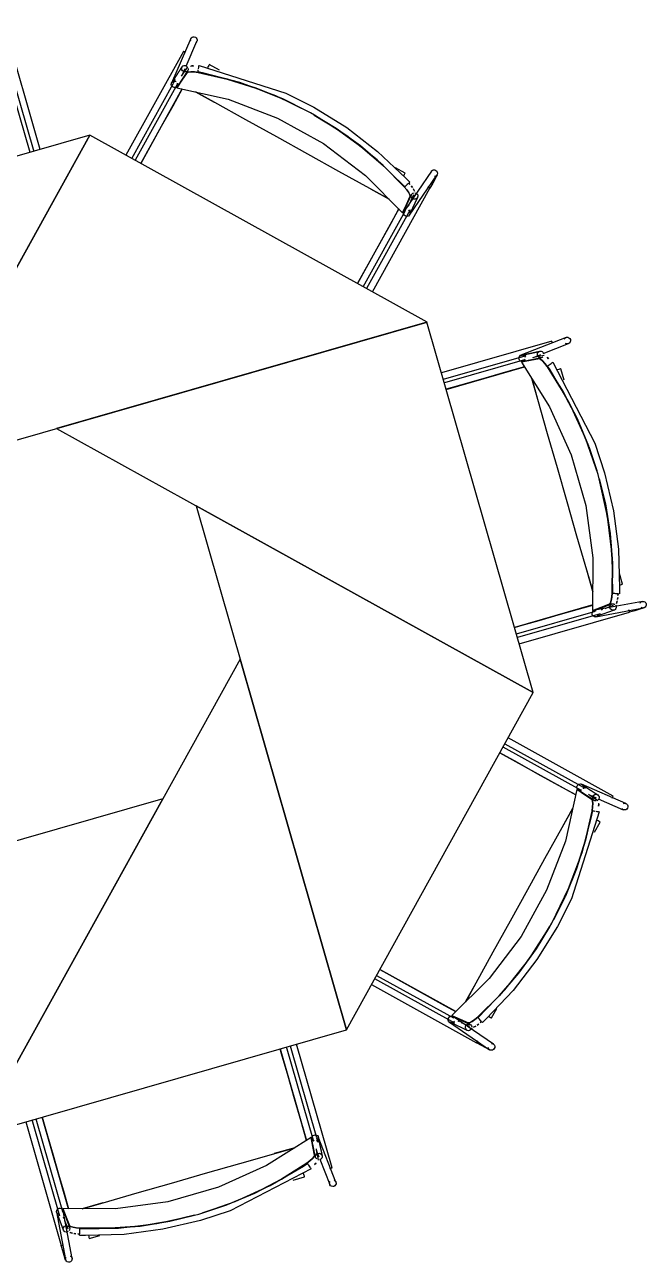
# Model space of a CAD drawing. Header units: metres. Extents: x 2.5 to 42.6, y 0.9 to 31.9.
# Drawn here: x 27.437 to 27.841, y 26.445 to 27.249 of the extents above; entities that cross this region are included whole.
import ezdxf

# ---------------------------------------------------------------- set-up
doc = ezdxf.new("R2010")
doc.units = ezdxf.units.M
doc.layers.add('ARREDI', color=9, linetype='Continuous')
doc.layers.add('PARETI_STRUTTURE', color=7, linetype='Continuous')

msp = doc.modelspace()

# ---------------------------------------------------------------- linework, layer by layer
at = {"layer": 'ARREDI'}
for points in [[(27.54526, 27.23853), (27.54509, 27.23926), (27.54517, 27.24001), (27.54526, 27.24023), (27.54526, 27.24024), (27.54551, 27.24066), (27.54605, 27.24117), (27.54674, 27.24146), (27.54749, 27.24151), (27.54821, 27.24128), (27.54881, 27.24083), (27.54923, 27.24021)], [(27.54923, 27.24021), (27.54939, 27.23949), (27.54931, 27.23874), (27.54923, 27.23851), (27.54923, 27.2385), (27.54898, 27.23808), (27.54843, 27.23757)], [(27.54049, 27.23197), (27.5405, 27.23196)], [(27.54124, 27.23155), (27.5408, 27.2318), (27.54054, 27.23194)], [(27.54183, 27.23123), (27.54125, 27.23155)], [(27.53922, 27.21589), (27.54003, 27.21709), (27.54333, 27.222)], [(27.53943, 27.2199), (27.53925, 27.22062), (27.53933, 27.22136), (27.53958, 27.22188), (27.53967, 27.22202), (27.54015, 27.22248), (27.54019, 27.22251), (27.54087, 27.22279), (27.54161, 27.22281), (27.54233, 27.22259), (27.54293, 27.22213)], [(27.54495, 27.22243), (27.54581, 27.2225), (27.54706, 27.22244)], [(27.54705, 27.22245), (27.54575, 27.2225)], [(27.55023, 27.22066), (27.55036, 27.2214), (27.55047, 27.22205), (27.55055, 27.22255), (27.55061, 27.22283), (27.55061, 27.22287), (27.55061, 27.22285), (27.55057, 27.22262)], [(27.55724, 27.22339), (27.55712, 27.22316), (27.55688, 27.22274), (27.55656, 27.22216), (27.5562, 27.22152)], [(27.5428, 27.21817), (27.53949, 27.21327), (27.53622, 27.20835), (27.5696, 27.20084), (27.60163, 27.18864), (27.6316, 27.17202), (27.65892, 27.15132), (27.68299, 27.12699), (27.68542, 27.13238), (27.68783, 27.13778), (27.68772, 27.13865), (27.68694, 27.14017), (27.68562, 27.14204), (27.68404, 27.14392)], [(27.54352, 27.22078), (27.54343, 27.22005), (27.5432, 27.21952), (27.5431, 27.21939), (27.54259, 27.21889), (27.54257, 27.21889), (27.54189, 27.21861), (27.54116, 27.21859), (27.54045, 27.21881), (27.53984, 27.21927), (27.53943, 27.21989)], [(27.54278, 27.21817), (27.54355, 27.21853), (27.54521, 27.21869), (27.54747, 27.21858), (27.55, 27.21821)], [(27.60544, 27.20086), (27.58766, 27.20806), (27.56911, 27.21388), (27.55015, 27.21819), (27.5476, 27.21855), (27.54529, 27.21868), (27.54361, 27.21854), (27.5428, 27.21818)], [(27.54988, 27.21862), (27.54992, 27.21885), (27.55, 27.2193), (27.55011, 27.21993)], [(27.55, 27.21822), (27.56899, 27.21391), (27.58759, 27.20809), (27.60541, 27.20087)], [(27.53966, 27.20757), (27.53347, 27.1964), (27.52606, 27.18303), (27.51865, 27.16965), (27.51279, 27.15908)], [(27.53267, 27.20967), (27.53249, 27.2104), (27.53259, 27.21115), (27.53267, 27.21137), (27.53267, 27.21138), (27.53292, 27.2118), (27.53346, 27.21231), (27.53415, 27.2126), (27.5349, 27.21265), (27.53563, 27.21242)], [(27.53639, 27.20922), (27.53585, 27.2087), (27.53515, 27.20841), (27.5344, 27.20839), (27.53368, 27.20859), (27.53308, 27.20905), (27.53267, 27.20968)], [(27.53621, 27.20835), (27.53661, 27.21133), (27.53621, 27.20835)], [(27.54832, 27.20562), (27.56053, 27.19885)], [(27.67425, 27.13583), (27.66172, 27.14277), (27.6416, 27.15393), (27.6214, 27.16512), (27.60119, 27.17633), (27.581, 27.18752), (27.56087, 27.19868), (27.54833, 27.20562)], [(27.60598, 27.20061), (27.62059, 27.19326)], [(27.62057, 27.19327), (27.60602, 27.20059)], [(27.62548, 27.19056), (27.63975, 27.18187), (27.65554, 27.17043), (27.67033, 27.15775), (27.68405, 27.14392)], [(27.68395, 27.14403), (27.67025, 27.15782), (27.65548, 27.17047), (27.63973, 27.18189), (27.62549, 27.19054)], [(27.68357, 27.15092), (27.68393, 27.15157), (27.68425, 27.15214), (27.68448, 27.15257), (27.68461, 27.15279)], [(27.7013, 27.15284), (27.70144, 27.15357), (27.70168, 27.154), (27.70168, 27.15402), (27.70183, 27.15421), (27.70241, 27.15467), (27.70312, 27.15491)], [(27.70312, 27.15491), (27.70387, 27.1549), (27.70456, 27.15462), (27.70513, 27.15412), (27.70551, 27.15347), (27.70562, 27.15273), (27.70548, 27.152), (27.70524, 27.15157), (27.70524, 27.15155), (27.70509, 27.15136), (27.70451, 27.1509), (27.7038, 27.15066)], [(27.66205, 27.14257), (27.67426, 27.13582)], [(27.68405, 27.14392), (27.6857, 27.14196), (27.68698, 27.1401), (27.68773, 27.13863), (27.68784, 27.13777)], [(27.68546, 27.14491), (27.68499, 27.14448), (27.68464, 27.14418), (27.68447, 27.14403)], [(27.68764, 27.14687), (27.68744, 27.14669), (27.68706, 27.14634), (27.68656, 27.1459), (27.686, 27.14541), (27.68546, 27.14491)], [(27.68705, 27.14635), (27.68776, 27.14551)], [(27.68766, 27.14688), (27.68768, 27.1469)], [(27.68859, 27.14452), (27.68938, 27.14338)], [(27.68938, 27.1434), (27.68866, 27.14444)], [(27.6899, 27.14263), (27.69067, 27.14113)], [(27.69069, 27.14111), (27.68994, 27.14258)], [(27.70001, 27.14356), (27.69943, 27.14388)], [(27.70075, 27.14315), (27.70076, 27.14313), (27.70072, 27.14316), (27.70046, 27.14331), (27.70001, 27.14356)], [(27.69013, 27.1388), (27.68838, 27.13487), (27.6877, 27.13335)], [(27.69109, 27.13584), (27.69034, 27.13586), (27.68963, 27.13612), (27.68906, 27.13661), (27.6887, 27.13724), (27.68857, 27.13797), (27.68857, 27.13798), (27.68871, 27.13869), (27.68877, 27.13883), (27.68909, 27.13931), (27.68967, 27.13977), (27.69038, 27.14001)], [(27.69113, 27.13999), (27.69184, 27.13973), (27.6924, 27.13924), (27.69278, 27.13861), (27.69289, 27.13788), (27.69289, 27.13781), (27.69275, 27.13716), (27.6927, 27.13702), (27.69238, 27.13654), (27.69179, 27.13608), (27.69109, 27.13584)], [(27.65364, 27.08102), (27.65665, 27.08646), (27.66293, 27.09778), (27.66919, 27.10907), (27.67545, 27.12038), (27.68051, 27.1295)], [(27.68475, 27.12846), (27.68299, 27.127)], [(27.686, 27.12469), (27.68525, 27.1247), (27.68455, 27.12498), (27.68399, 27.12548), (27.68362, 27.12613), (27.6835, 27.12687), (27.68364, 27.1276)], [(27.68677, 27.12865), (27.68734, 27.12815), (27.6877, 27.1275), (27.68782, 27.12676), (27.68767, 27.12603), (27.68745, 27.1256), (27.68745, 27.12558), (27.68729, 27.12539), (27.68671, 27.12493), (27.686, 27.12469)], [(27.68706, 27.13191), (27.68667, 27.13103)], [(27.78802, 27.04479), (27.78841, 27.04543), (27.78899, 27.04589), (27.78921, 27.046), (27.78923, 27.046), (27.7897, 27.04612), (27.79045, 27.0461), (27.79114, 27.04582), (27.7917, 27.04531), (27.79205, 27.04465), (27.79216, 27.0439), (27.792, 27.04317)], [(27.77072, 27.03573), (27.77111, 27.03637), (27.77168, 27.03683), (27.77223, 27.03704), (27.77239, 27.03707), (27.77305, 27.03705), (27.77311, 27.03704), (27.77379, 27.03676), (27.77433, 27.03625), (27.77468, 27.0356)], [(27.78025, 27.04269), (27.78011, 27.04319), (27.78002, 27.04347), (27.78001, 27.04353), (27.78001, 27.04351)], [(27.78043, 27.04205), (27.78025, 27.04269)], [(27.79201, 27.04317), (27.79162, 27.04253), (27.79104, 27.04207), (27.79081, 27.04196), (27.7908, 27.04196), (27.79033, 27.04184), (27.78958, 27.04186), (27.78888, 27.04214)], [(27.76027, 27.03036), (27.75958, 27.03064), (27.75902, 27.03114), (27.75866, 27.0318), (27.75856, 27.03255), (27.7587, 27.03329)], [(27.75871, 27.03329), (27.7591, 27.03392), (27.75968, 27.03438), (27.7599, 27.03449), (27.75992, 27.03449), (27.76039, 27.03462), (27.76114, 27.03459), (27.76183, 27.03431), (27.76239, 27.0338), (27.76274, 27.03315)], [(27.77188, 27.03213), (27.76607, 27.03099), (27.76027, 27.02984), (27.77857, 27.00092), (27.7926, 26.96966), (27.80205, 26.9367), (27.80673, 26.90275), (27.80653, 26.86852), (27.81206, 26.87061), (27.81759, 26.87274), (27.81813, 26.87343), (27.81864, 26.87504), (27.81905, 26.87732), (27.81925, 26.87975)], [(27.76027, 27.02984), (27.76268, 27.03166), (27.76027, 27.02984)], [(27.76774, 27.03305), (27.76915, 27.03332), (27.77497, 27.03445)], [(27.77424, 27.03347), (27.77365, 27.03301), (27.77311, 27.0328), (27.77296, 27.03277), (27.77224, 27.0328), (27.77155, 27.03308), (27.77101, 27.03359), (27.77067, 27.03425), (27.77057, 27.035), (27.77072, 27.03573)], [(27.77187, 27.03215), (27.77267, 27.03186), (27.77395, 27.03079), (27.77546, 27.02912), (27.777, 27.02706)], [(27.777, 27.02707), (27.77554, 27.02901), (27.774, 27.03072), (27.77271, 27.03182), (27.77188, 27.03214)], [(27.77791, 27.03215), (27.77704, 27.03312)], [(27.77707, 27.03306), (27.7779, 27.03213)], [(27.7783, 27.02821), (27.77889, 27.02863), (27.7795, 27.02906), (27.78005, 27.02945), (27.78046, 27.02974), (27.78069, 27.0299), (27.78073, 27.02993), (27.78071, 27.02992), (27.78052, 27.02978)], [(27.76217, 27.02686), (27.74989, 27.02333), (27.73519, 27.01912), (27.7205, 27.0149), (27.71135, 27.01229)], [(27.77701, 27.02707), (27.7874, 27.01059), (27.79643, 26.99333), (27.80393, 26.97562)], [(27.80393, 26.97559), (27.79646, 26.99326), (27.78745, 27.01049), (27.7771, 27.02695)], [(27.77721, 27.02745), (27.7774, 27.02758), (27.77778, 27.02785), (27.77829, 27.02821)], [(27.78578, 27.02561), (27.78553, 27.02554), (27.78506, 27.0254), (27.78444, 27.02522), (27.78371, 27.02501)], [(27.76691, 27.01936), (27.77076, 27.00593)], [(27.80661, 26.88096), (27.80266, 26.89472), (27.79631, 26.91683), (27.78995, 26.93904), (27.78358, 26.96125), (27.77722, 26.98344), (27.77087, 27.00557), (27.76693, 27.01934)], [(27.80414, 26.97504), (27.80928, 26.95953)], [(27.80927, 26.95953), (27.80415, 26.975)], [(27.81082, 26.95414), (27.81478, 26.9379), (27.81783, 26.91865), (27.81933, 26.89922), (27.81925, 26.87975)], [(27.81926, 26.8799), (27.81933, 26.89933), (27.81783, 26.91873), (27.81476, 26.93794), (27.81082, 26.95413)], [(27.80275, 26.89435), (27.80661, 26.88095)], [(27.82386, 26.88504), (27.82457, 26.88524), (27.82521, 26.88542), (27.82567, 26.88555), (27.82593, 26.88563)], [(27.82596, 26.88564), (27.82593, 26.88562)], [(27.81926, 26.87975), (27.81903, 26.87719), (27.81863, 26.87497), (27.81812, 26.8734), (27.81759, 26.87272)], [(27.82096, 26.87945), (27.82032, 26.8795), (27.81986, 26.87951), (27.81962, 26.87952)], [(27.8231, 26.87934), (27.82244, 26.87938), (27.82169, 26.87942), (27.82096, 26.87946)], [(27.82266, 26.87561), (27.82288, 26.87686)], [(27.82289, 26.87697), (27.82268, 26.87583)], [(27.8231, 26.87934), (27.823, 26.87825)], [(27.82301, 26.87826), (27.82311, 26.87933)], [(27.82388, 26.87929), (27.8236, 26.8793)], [(27.75575, 26.85748), (27.75925, 26.85848), (27.77169, 26.86205), (27.78412, 26.86562), (27.79654, 26.86918), (27.80655, 26.87205)], [(27.80704, 26.86477), (27.80652, 26.86531), (27.80622, 26.86601), (27.80616, 26.86676), (27.80637, 26.86748), (27.80681, 26.86808), (27.80743, 26.86849)], [(27.80882, 26.86832), (27.80654, 26.86852)], [(27.81289, 26.86913), (27.81199, 26.86878)], [(27.81993, 26.87182), (27.81592, 26.87028), (27.81438, 26.86968)], [(27.81852, 26.86906), (27.818, 26.8696), (27.81769, 26.8703), (27.81763, 26.87103), (27.81782, 26.87175), (27.81824, 26.87235), (27.81825, 26.87235), (27.81885, 26.87275), (27.81899, 26.87281), (27.81956, 26.87293), (27.8203, 26.87284), (27.82096, 26.8725)], [(27.82149, 26.87197), (27.82179, 26.87127), (27.82186, 26.87054), (27.82167, 26.86981), (27.82125, 26.86922), (27.82119, 26.86917), (27.82064, 26.86881), (27.8205, 26.86876), (27.81992, 26.86863), (27.81918, 26.86873), (27.81851, 26.86906)], [(27.82249, 26.8747), (27.82197, 26.8731)], [(27.82197, 26.87306), (27.82248, 26.87463)], [(27.83029, 26.8682), (27.8301, 26.86884)], [(27.83051, 26.86743), (27.83043, 26.86771), (27.83029, 26.86821)], [(27.83052, 26.86739), (27.83052, 26.86738)], [(27.83732, 26.87325), (27.83775, 26.87385), (27.83838, 26.87426), (27.83885, 26.87442), (27.83887, 26.87442), (27.8391, 26.87444), (27.83985, 26.87436), (27.84052, 26.87404)], [(27.84051, 26.87404), (27.84103, 26.87349), (27.84133, 26.8728), (27.84139, 26.87205), (27.84118, 26.87133), (27.84074, 26.87073), (27.84012, 26.87031), (27.83965, 26.87016), (27.83964, 26.87016), (27.8394, 26.87013), (27.83865, 26.87022), (27.83799, 26.87055)], [(27.81043, 26.86628), (27.81022, 26.86556), (27.80979, 26.86495), (27.80917, 26.86453), (27.8087, 26.86439), (27.80845, 26.86436), (27.80771, 26.86443), (27.80704, 26.86476)], [(27.79553, 26.74861), (27.78436, 26.7548), (27.77098, 26.76221), (27.75761, 26.76962), (27.74619, 26.77594)], [(27.79717, 26.75188), (27.79666, 26.75242), (27.79637, 26.75312), (27.79634, 26.75387), (27.79655, 26.75459), (27.79701, 26.75519), (27.79763, 26.7556)], [(27.79763, 26.7556), (27.79835, 26.75578), (27.7991, 26.75568), (27.79932, 26.7556), (27.79934, 26.7556), (27.79975, 26.75535), (27.80027, 26.75481), (27.80056, 26.75411), (27.8006, 26.75336), (27.80038, 26.75264)], [(27.80612, 26.74547), (27.80122, 26.74878), (27.7963, 26.75205), (27.78879, 26.71866), (27.7766, 26.68664), (27.75997, 26.65666), (27.73928, 26.62934), (27.71494, 26.60528), (27.72033, 26.60284), (27.72574, 26.60044), (27.72661, 26.60055), (27.72812, 26.60133), (27.73, 26.60265), (27.73187, 26.60423)], [(27.7963, 26.75206), (27.79929, 26.75166), (27.7963, 26.75206)], [(27.80385, 26.74905), (27.80504, 26.74824), (27.80996, 26.74492)], [(27.80874, 26.74475), (27.808, 26.74483), (27.80747, 26.74507), (27.80735, 26.74517), (27.80685, 26.74568), (27.80685, 26.7457), (27.80657, 26.74638), (27.80654, 26.74711), (27.80676, 26.74782), (27.80722, 26.74843), (27.80785, 26.74883)], [(27.80785, 26.74884), (27.80858, 26.74902), (27.80931, 26.74894), (27.80984, 26.7487), (27.80998, 26.7486), (27.81044, 26.74813), (27.81046, 26.74807), (27.81074, 26.74739), (27.81077, 26.74666), (27.81055, 26.74594), (27.81009, 26.74534)], [(27.81919, 26.74644), (27.81951, 26.74702)], [(27.81951, 26.74703), (27.81976, 26.74747), (27.8199, 26.74773)], [(27.81993, 26.74778), (27.81992, 26.74777)], [(27.72378, 26.61402), (27.73073, 26.62655), (27.74188, 26.64667), (27.75308, 26.66687), (27.76428, 26.68708), (27.77548, 26.70727), (27.78663, 26.7274), (27.79358, 26.73994)], [(27.79358, 26.73995), (27.7868, 26.72774)], [(27.80617, 26.73826), (27.80651, 26.74068), (27.80662, 26.74297), (27.80649, 26.74467), (27.80612, 26.74547)], [(27.80613, 26.74549), (27.80649, 26.7447), (27.80664, 26.74306), (27.80653, 26.7408), (27.80617, 26.73827)], [(27.81038, 26.74332), (27.81045, 26.74246), (27.8104, 26.74121)], [(27.8104, 26.74121), (27.81046, 26.74252)], [(27.82816, 26.73904), (27.82744, 26.73886), (27.82669, 26.73896), (27.82647, 26.73904), (27.82646, 26.73904), (27.82604, 26.73929), (27.82553, 26.73984)], [(27.82649, 26.74301), (27.82721, 26.74319), (27.82796, 26.74309), (27.82818, 26.74301), (27.8282, 26.74301), (27.82861, 26.74276), (27.82913, 26.74222), (27.82942, 26.74153), (27.82946, 26.74078), (27.82924, 26.74005), (27.82878, 26.73946), (27.82817, 26.73904)], [(27.78881, 26.68283), (27.79602, 26.70061), (27.80184, 26.71916), (27.80615, 26.73812)], [(27.80617, 26.73826), (27.80187, 26.71928), (27.79605, 26.70068), (27.78882, 26.68286)], [(27.80658, 26.73839), (27.8068, 26.73835), (27.80726, 26.73827), (27.80788, 26.73816)], [(27.80861, 26.73804), (27.80935, 26.73791), (27.81, 26.7378), (27.8105, 26.73772), (27.81078, 26.73766), (27.81082, 26.73766), (27.81081, 26.73766), (27.81057, 26.7377)], [(27.81135, 26.73103), (27.81111, 26.73115), (27.81069, 26.73139), (27.81011, 26.73171), (27.80947, 26.73207)], [(27.78857, 26.68229), (27.78122, 26.66768)], [(27.78123, 26.66769), (27.78855, 26.68225)], [(27.77851, 26.66279), (27.76983, 26.64851), (27.75838, 26.63273), (27.7457, 26.61794), (27.73187, 26.60422)], [(27.73198, 26.60432), (27.74578, 26.61801), (27.75843, 26.63279), (27.76985, 26.64854), (27.7785, 26.66278)], [(27.66813, 26.6351), (27.67442, 26.63161), (27.68574, 26.62534), (27.69703, 26.61907), (27.70834, 26.61281), (27.71745, 26.60775)], [(27.73053, 26.62622), (27.72378, 26.61401)], [(27.71264, 26.60227), (27.71266, 26.60302), (27.71294, 26.60371), (27.71344, 26.60428), (27.71409, 26.60465), (27.71482, 26.60477), (27.71556, 26.60463)], [(27.7166, 26.6015), (27.7161, 26.60093), (27.71545, 26.60057), (27.71472, 26.60045), (27.71398, 26.6006), (27.71355, 26.60082), (27.71354, 26.60082), (27.71334, 26.60098), (27.71288, 26.60156), (27.71265, 26.60227)], [(27.71641, 26.60352), (27.71495, 26.60528)], [(27.73187, 26.60422), (27.72992, 26.60257), (27.72805, 26.60129), (27.72658, 26.60054), (27.72572, 26.60043)], [(27.73287, 26.60281), (27.73244, 26.60328), (27.73213, 26.60363), (27.73198, 26.6038)], [(27.73482, 26.60062), (27.73464, 26.60083), (27.73431, 26.60121), (27.73386, 26.60171), (27.73336, 26.60226), (27.73286, 26.6028)], [(27.73887, 26.6047), (27.73952, 26.60434), (27.74009, 26.60402), (27.74052, 26.60379), (27.74075, 26.60366)], [(27.71987, 26.60121), (27.71899, 26.6016)], [(27.72675, 26.59814), (27.72282, 26.59989), (27.72131, 26.60057)], [(27.7238, 26.59718), (27.72381, 26.59793), (27.72407, 26.59864), (27.72456, 26.59921), (27.7252, 26.59957), (27.72592, 26.5997), (27.72594, 26.5997), (27.72664, 26.59956), (27.72678, 26.5995), (27.72727, 26.59918), (27.72773, 26.5986), (27.72796, 26.59789)], [(27.72795, 26.59714), (27.72769, 26.59643), (27.7272, 26.59586), (27.72656, 26.59549), (27.72584, 26.59538), (27.72577, 26.59538), (27.72512, 26.59552), (27.72498, 26.59557), (27.72449, 26.59589), (27.72403, 26.59647), (27.7238, 26.59718)], [(27.72907, 26.59758), (27.73054, 26.59833)], [(27.73059, 26.59837), (27.72909, 26.5976)], [(27.73248, 26.59968), (27.73134, 26.59889)], [(27.73135, 26.59889), (27.7324, 26.59961)], [(27.7343, 26.60122), (27.73347, 26.60052)], [(27.73484, 26.60061), (27.73485, 26.60059)], [(27.7311, 26.58752), (27.73109, 26.58751), (27.73112, 26.58756), (27.73127, 26.58781), (27.73152, 26.58826)], [(27.73151, 26.58826), (27.73183, 26.58884)], [(27.74079, 26.58697), (27.74153, 26.58683), (27.74196, 26.58659), (27.74197, 26.58659), (27.74217, 26.58644), (27.74263, 26.58586), (27.74286, 26.58515)], [(27.62047, 26.52407), (27.61694, 26.53635), (27.61273, 26.55104), (27.60851, 26.56574), (27.60431, 26.5804), (27.60338, 26.5836)], [(27.74287, 26.58515), (27.74285, 26.5844), (27.74258, 26.58371), (27.74208, 26.58314), (27.74142, 26.58276), (27.74069, 26.58265), (27.73995, 26.58279), (27.73952, 26.58303), (27.73951, 26.58303), (27.73931, 26.58318), (27.73885, 26.58376), (27.73862, 26.58447)], [(27.4486, 26.53921), (27.4521, 26.52699), (27.45566, 26.51455), (27.45923, 26.50213), (27.46279, 26.4897), (27.46566, 26.47968)], [(27.62574, 26.51436), (27.6246, 26.52016), (27.62345, 26.52597), (27.59453, 26.50766), (27.56327, 26.49364), (27.53031, 26.48419), (27.49637, 26.47951), (27.46213, 26.4797), (27.46423, 26.47418), (27.46635, 26.46865), (27.46705, 26.46811), (27.46867, 26.46759), (27.47094, 26.46719), (27.47337, 26.46698)], [(27.62345, 26.52596), (27.62527, 26.52356), (27.62345, 26.52596)], [(27.62397, 26.52597), (27.62425, 26.52666), (27.62475, 26.52722), (27.62541, 26.52756), (27.62616, 26.52767), (27.6269, 26.52752)], [(27.6269, 26.52753), (27.62754, 26.52714), (27.62799, 26.52655), (27.6281, 26.52633), (27.6281, 26.52632), (27.62823, 26.52585), (27.6282, 26.5251), (27.62792, 26.5244), (27.62741, 26.52385), (27.62676, 26.5235)], [(27.47457, 26.47963), (27.48833, 26.48358), (27.51046, 26.48992), (27.53265, 26.49628), (27.55486, 26.50266), (27.57705, 26.50902), (27.59918, 26.51537), (27.61296, 26.51931)], [(27.61297, 26.51933), (27.59954, 26.51549)], [(27.62576, 26.51437), (27.62547, 26.51357), (27.6244, 26.51229), (27.62273, 26.51077), (27.62068, 26.50923)], [(27.62068, 26.50924), (27.62262, 26.51069), (27.62433, 26.51224), (27.62543, 26.51353), (27.62573, 26.51436)], [(27.62708, 26.512), (27.62662, 26.51259), (27.62641, 26.51313), (27.62639, 26.51328), (27.62641, 26.514), (27.62669, 26.51468), (27.6272, 26.51522), (27.62786, 26.51557), (27.62861, 26.51567), (27.62934, 26.51552)], [(27.62666, 26.5185), (27.62694, 26.51708), (27.62806, 26.51126)], [(27.62935, 26.51552), (27.62998, 26.51513), (27.63044, 26.51456), (27.63065, 26.514), (27.63068, 26.51385), (27.63066, 26.51318), (27.63065, 26.51313), (27.63037, 26.51245), (27.62986, 26.51191), (27.62921, 26.51156)], [(27.5692, 26.4823), (27.58687, 26.48978), (27.60412, 26.49879), (27.62056, 26.50914)], [(27.62068, 26.50923), (27.60421, 26.49884), (27.58694, 26.48981), (27.56923, 26.48231)], [(27.62106, 26.50903), (27.6212, 26.50884), (27.62146, 26.50846), (27.62182, 26.50795)], [(27.62182, 26.50794), (27.62224, 26.50734), (27.62267, 26.50673), (27.62306, 26.50619), (27.62335, 26.50577), (27.62352, 26.50555), (27.62354, 26.50551), (27.62353, 26.50552), (27.62339, 26.50572)], [(27.62667, 26.50917), (27.62574, 26.50833)], [(27.62576, 26.50832), (27.62673, 26.5092)], [(27.63566, 26.50581), (27.6363, 26.50599)], [(27.63631, 26.50599), (27.63679, 26.50613), (27.63708, 26.50621), (27.63714, 26.50623), (27.63713, 26.50623)], [(27.61922, 26.50045), (27.61915, 26.5007), (27.61901, 26.50118), (27.61883, 26.5018), (27.61862, 26.50252)], [(27.63678, 26.49423), (27.63614, 26.49462), (27.63568, 26.4952), (27.63557, 26.49542), (27.63557, 26.49544), (27.63545, 26.49591), (27.63548, 26.49666), (27.63575, 26.49735)], [(27.6384, 26.49822), (27.63904, 26.49783), (27.6395, 26.49725), (27.63961, 26.49702), (27.63961, 26.49701), (27.63974, 26.49654), (27.63971, 26.49579), (27.63943, 26.49509), (27.63892, 26.49454), (27.63826, 26.49419), (27.63751, 26.49408), (27.63678, 26.49423)], [(27.48796, 26.48349), (27.47456, 26.47962)], [(27.56865, 26.4821), (27.55314, 26.47696)], [(27.55314, 26.47696), (27.56861, 26.48209)], [(27.45989, 26.47581), (27.45917, 26.47601), (27.45856, 26.47645), (27.45814, 26.47707), (27.458, 26.47754), (27.45797, 26.47779), (27.45804, 26.47853), (27.45838, 26.4792)], [(27.45838, 26.4792), (27.45892, 26.47971), (27.45962, 26.48002), (27.46037, 26.48008), (27.46109, 26.47987), (27.46169, 26.47942), (27.4621, 26.47881)], [(27.46193, 26.47742), (27.46214, 26.4797)], [(27.46274, 26.47335), (27.46239, 26.47425)], [(27.54775, 26.47542), (27.53151, 26.47147), (27.51226, 26.4684), (27.49283, 26.4669), (27.47336, 26.46699)], [(27.47351, 26.46697), (27.49294, 26.46691), (27.51234, 26.46841), (27.53155, 26.47147), (27.54774, 26.47542)], [(27.46558, 26.46475), (27.46488, 26.46445), (27.46415, 26.46438), (27.46342, 26.46457), (27.46283, 26.465), (27.46279, 26.46504), (27.46242, 26.4656), (27.46237, 26.46574), (27.46224, 26.46632), (27.46234, 26.46706), (27.46267, 26.46772)], [(27.46267, 26.46772), (27.46321, 26.46823), (27.46391, 26.46855), (27.46464, 26.46861), (27.46537, 26.46841), (27.46596, 26.468), (27.46596, 26.46798), (27.46637, 26.46738), (27.46642, 26.46725), (27.46655, 26.46668), (27.46645, 26.46594), (27.46612, 26.46527)], [(27.46544, 26.4663), (27.46389, 26.47032), (27.4633, 26.47186)], [(27.47336, 26.46698), (27.4708, 26.4672), (27.46858, 26.46761), (27.46701, 26.46812), (27.46633, 26.46865)], [(27.47295, 26.46314), (27.47299, 26.4638), (27.47303, 26.46455), (27.47307, 26.46527)], [(27.47307, 26.46528), (27.47309, 26.46592), (27.47312, 26.46638), (27.47314, 26.46661)], [(27.46668, 26.46427), (27.46825, 26.46376)], [(27.46831, 26.46375), (27.46671, 26.46427)], [(27.46922, 26.46358), (27.47047, 26.46336)], [(27.47058, 26.46334), (27.46944, 26.46355)], [(27.47295, 26.46314), (27.47186, 26.46324)], [(27.47188, 26.46323), (27.47295, 26.46313)], [(27.4729, 26.46235), (27.47292, 26.46263)], [(27.47865, 26.46237), (27.47886, 26.46167), (27.47904, 26.46103), (27.47916, 26.46057), (27.47925, 26.4603)], [(27.47925, 26.46028), (27.47924, 26.4603)], [(27.461, 26.45572), (27.46099, 26.45572)], [(27.46104, 26.45573), (27.46132, 26.45581), (27.46182, 26.45595)], [(27.46182, 26.45595), (27.46246, 26.45613)], [(27.46765, 26.44572), (27.46711, 26.44521), (27.46641, 26.44491), (27.46566, 26.44485), (27.46494, 26.44506), (27.46434, 26.4455), (27.46393, 26.44611), (27.46377, 26.44659), (27.46377, 26.4466), (27.46374, 26.44684), (27.46383, 26.44759), (27.46416, 26.44825)], [(27.46686, 26.44891), (27.46746, 26.44848), (27.46788, 26.44786), (27.46803, 26.44739), (27.46803, 26.44737), (27.46806, 26.44714), (27.46797, 26.44639), (27.46765, 26.44572)]]:
    msp.add_lwpolyline(points, dxfattribs=at)
for points in [[(27.47967, 27.17745), (27.2388, 27.10836), (27.30787, 26.8675)], [(27.69883, 27.05596), (27.47966, 27.17744), (27.35819, 26.95828)], [(27.7679, 26.8151), (27.69882, 27.05596), (27.45796, 26.9869)], [(27.64643, 26.59594), (27.7679, 26.81511), (27.54874, 26.93658)], [(27.40556, 26.52686), (27.64642, 26.59595), (27.57735, 26.83681)], [(27.1864, 26.64834), (27.40556, 26.52686), (27.52703, 26.74603)]]:
    msp.add_lwpolyline(points, close=True, dxfattribs=at)
at = {"layer": 'PARETI_STRUTTURE'}
for points in [[(27.4473, 27.16816), (27.42405, 27.24926)], [(27.54526, 27.24024), (27.53267, 27.21138)], [(27.54214, 27.22225), (27.54923, 27.23851)], [(27.425, 27.23021), (27.44314, 27.16696)], [(27.54049, 27.23197), (27.50307, 27.16447)], [(27.44076, 27.16629), (27.42331, 27.22719)], [(27.53267, 27.21137), (27.53322, 27.21199), (27.53329, 27.21211), (27.53336, 27.21222), (27.53343, 27.21233), (27.5335, 27.21244), (27.53358, 27.21255), (27.53365, 27.21266), (27.53372, 27.21277), (27.53379, 27.21287), (27.53386, 27.21298), (27.53393, 27.21309), (27.534, 27.2132), (27.53407, 27.21331), (27.53414, 27.21343), (27.53421, 27.21354), (27.53429, 27.21365), (27.53436, 27.21376), (27.53443, 27.21387), (27.5345, 27.21398), (27.53457, 27.21409), (27.53464, 27.2142), (27.53471, 27.21431), (27.53478, 27.21443), (27.53485, 27.21454), (27.53493, 27.21465), (27.535, 27.21476), (27.53507, 27.21487), (27.53514, 27.21497), (27.53521, 27.21508), (27.53528, 27.21519), (27.53535, 27.2153), (27.53542, 27.21541), (27.53549, 27.21552), (27.53555, 27.21563), (27.53564, 27.21574), (27.53571, 27.21586), (27.53578, 27.21597), (27.53585, 27.21608), (27.53592, 27.21619), (27.53599, 27.2163), (27.53605, 27.21641), (27.53612, 27.21652), (27.53619, 27.21663), (27.53626, 27.21674), (27.53635, 27.21686), (27.53642, 27.21697), (27.53649, 27.21706), (27.53655, 27.21718), (27.53662, 27.21729), (27.53669, 27.2174), (27.53676, 27.21751), (27.53683, 27.21762), (27.5369, 27.21773), (27.53697, 27.21784), (27.53705, 27.21795), (27.53712, 27.21806), (27.53719, 27.21818), (27.53726, 27.21829), (27.53733, 27.2184), (27.5374, 27.21851), (27.53747, 27.21862), (27.53754, 27.21873), (27.53761, 27.21884), (27.53769, 27.21895), (27.53776, 27.21906), (27.53783, 27.21916), (27.5379, 27.21927), (27.53797, 27.21938), (27.53804, 27.21949), (27.53811, 27.21961), (27.53818, 27.21972), (27.53825, 27.21983), (27.53832, 27.21994), (27.5384, 27.22005), (27.53847, 27.22016), (27.53854, 27.22027), (27.53861, 27.22038), (27.53868, 27.22049), (27.53875, 27.22061), (27.53882, 27.22072), (27.53889, 27.22083), (27.53896, 27.22094), (27.53903, 27.22105), (27.53911, 27.22116), (27.53918, 27.22126), (27.53925, 27.22137), (27.53932, 27.22148), (27.53939, 27.22159), (27.53946, 27.2217), (27.53953, 27.22181), (27.53958, 27.22188)], [(27.55061, 27.22287), (27.60709, 27.20481), (27.62515, 27.19572)], [(27.56394, 27.21972), (27.55726, 27.22343)], [(27.53385, 27.21106), (27.53528, 27.21363)], [(27.5432, 27.21952), (27.53686, 27.20966)], [(27.53962, 27.21649), (27.54148, 27.22075)], [(27.54093, 27.21874), (27.54043, 27.21784)], [(27.62305, 27.19193), (27.60054, 27.20298), (27.57704, 27.2117), (27.55279, 27.21802), (27.54987, 27.2186)], [(27.50686, 27.16237), (27.53374, 27.21087)], [(27.53655, 27.21083), (27.50902, 27.16116)], [(27.51281, 27.15907), (27.53969, 27.20757)], [(27.53664, 27.20965), (27.53707, 27.21063)], [(27.68445, 27.14401), (27.66641, 27.16148), (27.64673, 27.17702), (27.62558, 27.19052), (27.62305, 27.19194)], [(27.62515, 27.19572), (27.64663, 27.18237), (27.66668, 27.16697), (27.68508, 27.14964), (27.68768, 27.1469)], [(27.68463, 27.15283), (27.67839, 27.15629)], [(27.70167, 27.15401), (27.68387, 27.12803)], [(27.68744, 27.12559), (27.70525, 27.15156)], [(27.70542, 27.15178), (27.70481, 27.15059), (27.70406, 27.14916), (27.70251, 27.1463), (27.70076, 27.14314)], [(27.66335, 27.07563), (27.70076, 27.14313)], [(27.68376, 27.12824), (27.68382, 27.12837), (27.68387, 27.12848), (27.68393, 27.1286), (27.68399, 27.12871), (27.68404, 27.12884), (27.6841, 27.12895), (27.68415, 27.12907), (27.68421, 27.12919), (27.68426, 27.12931), (27.68432, 27.12942), (27.68437, 27.12955), (27.68443, 27.12966), (27.68449, 27.12978), (27.68454, 27.12991), (27.68461, 27.13002), (27.68467, 27.13014), (27.68472, 27.13025), (27.68478, 27.13038), (27.68483, 27.13049), (27.68489, 27.13062), (27.68494, 27.13073), (27.685, 27.13085), (27.68505, 27.13096), (27.68511, 27.13109), (27.68517, 27.13121), (27.68522, 27.13132), (27.68528, 27.13145), (27.68533, 27.13156), (27.68539, 27.13169), (27.68544, 27.1318), (27.6855, 27.13192), (27.68555, 27.13203), (27.68561, 27.13216), (27.68567, 27.13227), (27.68572, 27.13239), (27.68578, 27.1325), (27.68583, 27.13263), (27.68589, 27.13275), (27.68594, 27.13287), (27.686, 27.13299), (27.68605, 27.1331), (27.68611, 27.13323), (27.68618, 27.13334), (27.68624, 27.13346), (27.68629, 27.13357), (27.68635, 27.1337), (27.6864, 27.13381), (27.68646, 27.13394), (27.68651, 27.13405), (27.68657, 27.13417), (27.68662, 27.1343), (27.68668, 27.13441), (27.68674, 27.13453), (27.68679, 27.13464), (27.68685, 27.13477), (27.6869, 27.13488), (27.68696, 27.135), (27.68701, 27.13512), (27.68707, 27.13524), (27.68712, 27.13535), (27.68718, 27.13548), (27.68724, 27.13559), (27.68729, 27.13571), (27.68735, 27.13584), (27.6874, 27.13595), (27.68746, 27.13607), (27.68751, 27.13619), (27.68757, 27.13631), (27.68762, 27.13642), (27.68768, 27.13655), (27.68774, 27.13666), (27.6878, 27.13678), (27.68786, 27.13689), (27.68792, 27.13702), (27.68797, 27.13713), (27.68803, 27.13725), (27.68808, 27.13738), (27.68814, 27.13749), (27.68819, 27.13762), (27.68825, 27.13773), (27.6883, 27.13785), (27.68836, 27.13796), (27.68842, 27.13809), (27.68847, 27.1382), (27.68853, 27.13832), (27.68858, 27.13844), (27.68864, 27.13856), (27.68869, 27.13867), (27.68875, 27.1388), (27.68876, 27.13882)], [(27.6927, 27.13702), (27.68767, 27.12638)], [(27.6884, 27.13486), (27.68931, 27.1365)], [(27.68049, 27.12952), (27.65361, 27.08104)], [(27.6574, 27.07893), (27.68463, 27.12807)], [(27.68798, 27.129), (27.65956, 27.07773)], [(27.78922, 27.046), (27.75992, 27.0345)], [(27.78001, 27.04352), (27.70829, 27.02295)], [(27.75991, 27.03449), (27.76074, 27.03453), (27.76087, 27.03456), (27.76099, 27.03458), (27.76113, 27.03461), (27.76125, 27.03464), (27.76138, 27.03467), (27.7615, 27.03469), (27.76164, 27.03472), (27.76177, 27.03475), (27.76189, 27.03478), (27.76202, 27.03481), (27.76216, 27.03485), (27.76228, 27.03488), (27.76241, 27.0349), (27.76253, 27.03493), (27.76266, 27.03496), (27.7628, 27.03499), (27.76292, 27.03501), (27.76305, 27.03504), (27.76317, 27.03507), (27.76331, 27.0351), (27.76344, 27.03513), (27.76356, 27.03515), (27.76369, 27.03518), (27.76381, 27.03521), (27.76395, 27.03524), (27.76407, 27.03526), (27.7642, 27.03529), (27.76432, 27.03532), (27.76446, 27.03535), (27.76459, 27.03538), (27.76471, 27.0354), (27.76484, 27.03543), (27.76498, 27.03546), (27.7651, 27.03549), (27.76523, 27.03551), (27.76535, 27.03554), (27.76548, 27.03557), (27.76562, 27.0356), (27.76574, 27.03563), (27.76587, 27.03565), (27.76599, 27.03568), (27.76613, 27.03571), (27.76625, 27.03574), (27.76638, 27.03576), (27.7665, 27.03579), (27.76664, 27.03582), (27.76677, 27.03585), (27.76689, 27.03588), (27.76702, 27.0359), (27.76714, 27.03593), (27.76728, 27.03596), (27.76741, 27.03599), (27.76753, 27.03601), (27.76766, 27.03604), (27.7678, 27.03607), (27.76792, 27.0361), (27.76805, 27.03613), (27.76817, 27.03615), (27.7683, 27.03618), (27.76844, 27.03621), (27.76856, 27.03624), (27.76869, 27.03626), (27.76881, 27.03629), (27.76895, 27.03632), (27.76907, 27.03635), (27.7692, 27.03638), (27.76932, 27.0364), (27.76946, 27.03643), (27.76959, 27.03646), (27.76971, 27.03649), (27.76984, 27.03651), (27.76996, 27.03654), (27.7701, 27.03657), (27.77023, 27.0366), (27.77035, 27.03663), (27.77048, 27.03665), (27.77062, 27.03668), (27.77074, 27.03671), (27.77087, 27.03674), (27.77099, 27.03676), (27.77112, 27.03679), (27.77125, 27.03682), (27.77138, 27.03685), (27.7715, 27.03688), (27.77163, 27.0369), (27.77177, 27.03693), (27.77189, 27.03696), (27.77202, 27.03699), (27.77214, 27.03701), (27.77223, 27.03704)], [(27.77429, 27.03548), (27.79081, 27.04197)], [(27.70948, 27.01879), (27.76032, 27.03336)], [(27.76227, 27.03136), (27.71016, 27.01641)], [(27.76053, 27.03343), (27.76335, 27.03424)], [(27.7615, 27.03046), (27.7625, 27.03085)], [(27.77311, 27.0328), (27.76167, 27.0303)], [(27.76845, 27.03319), (27.77278, 27.03488)], [(27.77096, 27.03385), (27.76995, 27.03356)], [(27.78073, 27.02993), (27.8079, 26.97723), (27.81424, 26.95802)], [(27.71136, 27.01225), (27.76218, 27.02682)], [(27.81008, 26.95683), (27.80197, 26.98055), (27.79151, 27.00334), (27.77884, 27.02495), (27.77719, 27.02743)], [(27.78792, 27.01828), (27.78581, 27.02562)], [(27.8196, 26.87953), (27.8192, 26.90464), (27.81627, 26.92955), (27.81085, 26.95404), (27.81008, 26.95683)], [(27.81424, 26.95802), (27.81999, 26.9334), (27.82327, 26.90833), (27.82403, 26.88306), (27.82394, 26.87929)], [(27.82596, 26.88564), (27.82399, 26.8925)], [(27.80656, 26.87209), (27.75574, 26.85752)], [(27.75693, 26.85335), (27.80846, 26.86813)], [(27.75881, 26.84681), (27.83053, 26.86738)], [(27.83885, 26.87442), (27.8079, 26.86864)], [(27.80797, 26.86886), (27.80809, 26.86891), (27.80822, 26.86895), (27.80834, 26.869), (27.80847, 26.86904), (27.80858, 26.86909), (27.8087, 26.86913), (27.80883, 26.86917), (27.80895, 26.86923), (27.80908, 26.86927), (27.8092, 26.86931), (27.80933, 26.86935), (27.80945, 26.86939), (27.80958, 26.86943), (27.80969, 26.86949), (27.80981, 26.86953), (27.80994, 26.86957), (27.81006, 26.86961), (27.81019, 26.86966), (27.81031, 26.86971), (27.81044, 26.86975), (27.81056, 26.86979), (27.81069, 26.86984), (27.81081, 26.86988), (27.81093, 26.86992), (27.81105, 26.86998), (27.81118, 26.87002), (27.8113, 26.87006), (27.81143, 26.8701), (27.81155, 26.87014), (27.81168, 26.8702), (27.8118, 26.87024), (27.81193, 26.87028), (27.81204, 26.87032), (27.81216, 26.87036), (27.81229, 26.87042), (27.81241, 26.87046), (27.81254, 26.8705), (27.81266, 26.87054), (27.81279, 26.87059), (27.81291, 26.87063), (27.81304, 26.87068), (27.81315, 26.87073), (27.81327, 26.87077), (27.8134, 26.87081), (27.81352, 26.87085), (27.81365, 26.87091), (27.81377, 26.87095), (27.8139, 26.87099), (27.81402, 26.87103), (27.81415, 26.87107), (27.81426, 26.87111), (27.81438, 26.87117), (27.81451, 26.87121), (27.81463, 26.87125), (27.81476, 26.87129), (27.81488, 26.87134), (27.81501, 26.87139), (27.81513, 26.87143), (27.81526, 26.87148), (27.81537, 26.87152), (27.8155, 26.87156), (27.81562, 26.8716), (27.81575, 26.87166), (27.81587, 26.8717), (27.816, 26.87174), (27.81612, 26.87178), (27.81625, 26.87182), (27.81637, 26.87188), (27.81648, 26.87192), (27.81661, 26.87196), (27.81673, 26.872), (27.81686, 26.87204), (27.81698, 26.87209), (27.81711, 26.87214), (27.81723, 26.87218), (27.81736, 26.87223), (27.81748, 26.87227), (27.81761, 26.87231), (27.81772, 26.87236), (27.81784, 26.87241), (27.81797, 26.87245), (27.81809, 26.87249), (27.81822, 26.87253), (27.81834, 26.87259), (27.81847, 26.87263), (27.81859, 26.87267), (27.81872, 26.87271), (27.81883, 26.87275), (27.81895, 26.87279), (27.819, 26.87281)], [(27.8087, 26.86439), (27.83965, 26.87016)], [(27.82049, 26.86875), (27.80942, 26.86478)], [(27.81674, 26.8705), (27.81772, 26.87079)], [(27.83993, 26.87019), (27.83865, 26.86978), (27.83711, 26.8693), (27.83399, 26.86837), (27.83053, 26.86737)], [(27.81148, 26.86642), (27.75761, 26.85098)], [(27.79879, 26.75172), (27.74829, 26.77972)], [(27.74948, 26.78188), (27.79883, 26.75453)], [(27.81993, 26.74778), (27.75158, 26.78567)], [(27.74618, 26.77593), (27.79551, 26.74858)], [(27.82819, 26.74301), (27.79933, 26.7556)], [(27.79933, 26.7556), (27.79995, 26.75505), (27.80006, 26.75498), (27.80017, 26.75491), (27.80028, 26.75484), (27.8004, 26.75477), (27.80051, 26.75469), (27.80062, 26.75462), (27.80071, 26.75455), (27.80083, 26.75448), (27.80094, 26.75441), (27.80105, 26.75434), (27.80116, 26.75427), (27.80127, 26.7542), (27.80138, 26.75413), (27.80149, 26.75406), (27.8016, 26.75398), (27.80171, 26.75391), (27.80183, 26.75384), (27.80194, 26.75377), (27.80205, 26.7537), (27.80216, 26.75363), (27.80227, 26.75356), (27.80238, 26.75349), (27.80249, 26.75342), (27.8026, 26.75335), (27.80271, 26.75327), (27.80281, 26.7532), (27.80292, 26.75313), (27.80303, 26.75306), (27.80315, 26.75299), (27.80326, 26.75292), (27.80337, 26.75285), (27.80348, 26.75278), (27.80359, 26.75271), (27.8037, 26.75263), (27.80381, 26.75256), (27.80392, 26.75249), (27.80403, 26.75242), (27.80415, 26.75235), (27.80426, 26.75228), (27.80437, 26.75221), (27.80448, 26.75215), (27.80459, 26.75208), (27.8047, 26.75201), (27.80481, 26.75192), (27.80491, 26.75185), (27.80502, 26.75178), (27.80513, 26.75171), (27.80524, 26.75165), (27.80535, 26.75158), (27.80546, 26.75151), (27.80558, 26.75144), (27.80569, 26.75137), (27.8058, 26.7513), (27.80591, 26.75121), (27.80602, 26.75115), (27.80613, 26.75108), (27.80624, 26.75101), (27.80635, 26.75094), (27.80646, 26.75087), (27.80658, 26.7508), (27.80669, 26.75073), (27.8068, 26.75066), (27.80691, 26.75058), (27.80701, 26.75051), (27.80712, 26.75044), (27.80723, 26.75037), (27.80734, 26.7503), (27.80745, 26.75023), (27.80756, 26.75016), (27.80767, 26.75009), (27.80778, 26.75002), (27.8079, 26.74995), (27.80801, 26.74987), (27.80812, 26.7498), (27.80823, 26.74973), (27.80834, 26.74966), (27.80845, 26.74959), (27.80856, 26.74952), (27.80867, 26.74945), (27.80878, 26.74938), (27.8089, 26.74931), (27.80901, 26.74924), (27.80912, 26.74916), (27.80921, 26.74909), (27.80933, 26.74902), (27.80944, 26.74895), (27.80955, 26.74888), (27.80966, 26.74881), (27.80977, 26.74874), (27.80984, 26.74869)], [(27.7976, 26.75163), (27.79859, 26.7512)], [(27.80747, 26.74507), (27.79761, 26.75141)], [(27.79902, 26.75442), (27.80159, 26.75299)], [(27.80444, 26.74865), (27.80871, 26.74679)], [(27.8067, 26.74734), (27.80579, 26.74784)], [(27.8102, 26.74613), (27.82647, 26.73904)], [(27.77989, 26.66522), (27.79093, 26.68773), (27.79965, 26.71123), (27.80597, 26.73548), (27.80656, 26.7384)], [(27.81082, 26.73766), (27.79277, 26.68118), (27.78367, 26.66311)], [(27.80767, 26.72433), (27.81138, 26.73101)], [(27.73196, 26.60382), (27.74944, 26.62186), (27.76498, 26.64154), (27.77848, 26.66269), (27.7799, 26.66522)], [(27.78368, 26.66312), (27.77033, 26.64164), (27.75491, 26.62159), (27.73759, 26.60319), (27.73486, 26.60059)], [(27.71748, 26.60778), (27.66814, 26.63513)], [(27.71695, 26.60029), (27.66484, 26.62918)], [(27.66604, 26.63134), (27.71601, 26.60363)], [(27.66274, 26.62539), (27.73109, 26.5875)], [(27.74197, 26.5866), (27.71599, 26.6044)], [(27.7162, 26.60451), (27.71632, 26.60445), (27.71643, 26.6044), (27.71656, 26.60434), (27.71667, 26.60428), (27.7168, 26.60423), (27.71691, 26.60417), (27.71703, 26.60412), (27.71714, 26.60406), (27.71727, 26.60401), (27.71738, 26.60395), (27.7175, 26.6039), (27.71761, 26.60384), (27.71774, 26.60378), (27.71786, 26.60371), (27.71798, 26.60366), (27.7181, 26.6036), (27.71821, 26.60355), (27.71834, 26.60349), (27.71845, 26.60344), (27.71857, 26.60338), (27.71868, 26.60333), (27.71881, 26.60327), (27.71892, 26.60321), (27.71905, 26.60316), (27.71916, 26.6031), (27.71928, 26.60305), (27.71941, 26.60299), (27.71952, 26.60294), (27.71964, 26.60288), (27.71975, 26.60283), (27.71988, 26.60277), (27.71999, 26.60271), (27.72011, 26.60266), (27.72023, 26.6026), (27.72035, 26.60255), (27.72046, 26.60249), (27.72059, 26.60244), (27.7207, 26.60238), (27.72082, 26.60233), (27.72095, 26.60227), (27.72106, 26.60221), (27.72118, 26.60216), (27.7213, 26.60209), (27.72142, 26.60203), (27.72153, 26.60198), (27.72166, 26.60192), (27.72177, 26.60187), (27.72189, 26.60181), (27.722, 26.60176), (27.72213, 26.6017), (27.72225, 26.60165), (27.72236, 26.60159), (27.72249, 26.60153), (27.7226, 26.60148), (27.72273, 26.60142), (27.72284, 26.60137), (27.72296, 26.60131), (27.72307, 26.60126), (27.7232, 26.6012), (27.72331, 26.60115), (27.72343, 26.60109), (27.72355, 26.60103), (27.72367, 26.60098), (27.7238, 26.60092), (27.72391, 26.60087), (27.72403, 26.60081), (27.72414, 26.60076), (27.72427, 26.6007), (27.72438, 26.60065), (27.7245, 26.60059), (27.72461, 26.60053), (27.72474, 26.60046), (27.72485, 26.60041), (27.72498, 26.60035), (27.72509, 26.6003), (27.72521, 26.60024), (27.72534, 26.60019), (27.72545, 26.60013), (27.72557, 26.60008), (27.72568, 26.60002), (27.72581, 26.59996), (27.72592, 26.59991), (27.72605, 26.59985), (27.72616, 26.5998), (27.72628, 26.59974), (27.72639, 26.59969), (27.72652, 26.59963), (27.72663, 26.59958), (27.72675, 26.59952), (27.72678, 26.59951)], [(27.74078, 26.60364), (27.74424, 26.60988)], [(27.71355, 26.60083), (27.73952, 26.58302)], [(27.72498, 26.59557), (27.71434, 26.6006)], [(27.72281, 26.59987), (27.72445, 26.59895)], [(27.63714, 26.50623), (27.61407, 26.58667)], [(27.73974, 26.58285), (27.73854, 26.58346), (27.73711, 26.58421), (27.73425, 26.58576), (27.7311, 26.58751)], [(27.60336, 26.5836), (27.62043, 26.52405)], [(27.62497, 26.52397), (27.60753, 26.58479)], [(27.6099, 26.58547), (27.62699, 26.52593)], [(27.44446, 26.53803), (27.46174, 26.47778)], [(27.4657, 26.47968), (27.44863, 26.53922)], [(27.43792, 26.53615), (27.46099, 26.45571)], [(27.46003, 26.47476), (27.44209, 26.53734)], [(27.62641, 26.51313), (27.62391, 26.52457)], [(27.62407, 26.52474), (27.62446, 26.52374)], [(27.62704, 26.52571), (27.62785, 26.52289)], [(27.6281, 26.52633), (27.62814, 26.5255), (27.62817, 26.52537), (27.6282, 26.52525), (27.62822, 26.52511), (27.62825, 26.52498), (27.62828, 26.52486), (27.62831, 26.52473), (27.62834, 26.52459), (27.62836, 26.52447), (27.6284, 26.52434), (27.62843, 26.52422), (27.62846, 26.52409), (27.62849, 26.52395), (27.62852, 26.52383), (27.62854, 26.5237), (27.62857, 26.52358), (27.6286, 26.52344), (27.62863, 26.52332), (27.62865, 26.52319), (27.62868, 26.52307), (27.62871, 26.52293), (27.62874, 26.5228), (27.62877, 26.52268), (27.62879, 26.52255), (27.62882, 26.52243), (27.62885, 26.52229), (27.62888, 26.52216), (27.6289, 26.52204), (27.62893, 26.52191), (27.62896, 26.52177), (27.62899, 26.52165), (27.62902, 26.52152), (27.62904, 26.5214), (27.62907, 26.52126), (27.6291, 26.52114), (27.62913, 26.52101), (27.62915, 26.52089), (27.62918, 26.52076), (27.62921, 26.52062), (27.62924, 26.5205), (27.62927, 26.52037), (27.62929, 26.52025), (27.62932, 26.52011), (27.62935, 26.51998), (27.62938, 26.51986), (27.6294, 26.51973), (27.62943, 26.51961), (27.62946, 26.51947), (27.62949, 26.51934), (27.62952, 26.51922), (27.62954, 26.51909), (27.62957, 26.51895), (27.6296, 26.51883), (27.62963, 26.5187), (27.62965, 26.51858), (27.62968, 26.51844), (27.62971, 26.51832), (27.62974, 26.51819), (27.62977, 26.51807), (27.62979, 26.51794), (27.62982, 26.5178), (27.62985, 26.51768), (27.62988, 26.51755), (27.6299, 26.51743), (27.62993, 26.51729), (27.62996, 26.51716), (27.62999, 26.51704), (27.63002, 26.51691), (27.63004, 26.51679), (27.63007, 26.51665), (27.6301, 26.51652), (27.63013, 26.5164), (27.63015, 26.51627), (27.63018, 26.51614), (27.63021, 26.51601), (27.63024, 26.51589), (27.63027, 26.51576), (27.63029, 26.51562), (27.63032, 26.5155), (27.63035, 26.51537), (27.63038, 26.51525), (27.6304, 26.51512), (27.63043, 26.51498), (27.63046, 26.51486), (27.63049, 26.51473), (27.63052, 26.51461), (27.63054, 26.51447), (27.63057, 26.51434), (27.6306, 26.51422), (27.63063, 26.51409), (27.63065, 26.51401)], [(27.63961, 26.49701), (27.62811, 26.52632)], [(27.6268, 26.51779), (27.62849, 26.51346)], [(27.62746, 26.51527), (27.6271, 26.51654)], [(27.55044, 26.47616), (27.57416, 26.48427), (27.59695, 26.49473), (27.61857, 26.5074), (27.62104, 26.50905)], [(27.62354, 26.50551), (27.57084, 26.47834), (27.55164, 26.472)], [(27.62909, 26.51194), (27.63558, 26.49543)], [(27.61189, 26.49831), (27.61924, 26.50042)], [(27.458, 26.47754), (27.46378, 26.44658)], [(27.46236, 26.46574), (27.45839, 26.47681)], [(27.46803, 26.44738), (27.46225, 26.47834)], [(27.46248, 26.47827), (27.46252, 26.47814), (27.46256, 26.47802), (27.46261, 26.47789), (27.46266, 26.47777), (27.4627, 26.47766), (27.46274, 26.47753), (27.46278, 26.47741), (27.46282, 26.47728), (27.46288, 26.47716), (27.46292, 26.47703), (27.46296, 26.47691), (27.463, 26.47678), (27.46305, 26.47666), (27.4631, 26.47653), (27.46314, 26.47642), (27.46318, 26.4763), (27.46323, 26.47617), (27.46327, 26.47605), (27.46332, 26.47592), (27.46336, 26.4758), (27.46341, 26.47567), (27.46345, 26.47555), (27.46349, 26.47542), (27.46353, 26.47531), (27.46359, 26.47519), (27.46363, 26.47506), (27.46367, 26.47494), (27.46371, 26.47481), (27.46375, 26.47469), (27.46381, 26.47456), (27.46385, 26.47444), (27.46389, 26.47431), (27.46393, 26.4742), (27.46398, 26.47408), (27.46402, 26.47395), (27.46407, 26.47383), (27.46411, 26.4737), (27.46416, 26.47358), (27.4642, 26.47345), (27.46424, 26.47333), (27.4643, 26.4732), (27.46434, 26.47309), (27.46438, 26.47296), (27.46442, 26.47284), (27.46446, 26.47271), (27.46452, 26.47259), (27.46456, 26.47246), (27.4646, 26.47234), (27.46464, 26.47221), (27.46468, 26.47209), (27.46473, 26.47198), (27.46478, 26.47185), (27.46482, 26.47173), (27.46486, 26.4716), (27.46491, 26.47148), (27.46495, 26.47135), (27.465, 26.47123), (27.46505, 26.4711), (27.46509, 26.47098), (27.46513, 26.47085), (27.46517, 26.47074), (27.46521, 26.47062), (27.46527, 26.47049), (27.46531, 26.47037), (27.46535, 26.47024), (27.46539, 26.47012), (27.46543, 26.46999), (27.46549, 26.46987), (27.46553, 26.46974), (27.46557, 26.46963), (27.46561, 26.46951), (27.46566, 26.46938), (27.46571, 26.46926), (27.46575, 26.46913), (27.4658, 26.46901), (27.46584, 26.46888), (27.46588, 26.46876), (27.46592, 26.46863), (27.46598, 26.46852), (27.46602, 26.46839), (27.46606, 26.46827), (27.4661, 26.46814), (27.46614, 26.46802), (27.4662, 26.46789), (27.46624, 26.46777), (27.46628, 26.46764), (27.46632, 26.46752), (27.46636, 26.46741), (27.46641, 26.46728), (27.46642, 26.46724)], [(27.47314, 26.46663), (27.49825, 26.46704), (27.52317, 26.46997), (27.54765, 26.47538), (27.55045, 26.47616)], [(27.46411, 26.4695), (27.46439, 26.46851)], [(27.55164, 26.472), (27.52701, 26.46625), (27.50194, 26.46297), (27.47668, 26.46221), (27.4729, 26.4623)], [(27.47925, 26.46028), (27.48611, 26.46225)], [(27.4638, 26.44631), (27.46339, 26.44758), (27.46292, 26.44913), (27.46199, 26.45225), (27.46099, 26.45571)]]:
    msp.add_lwpolyline(points, dxfattribs=at)

doc.saveas('drawing.dxf')
